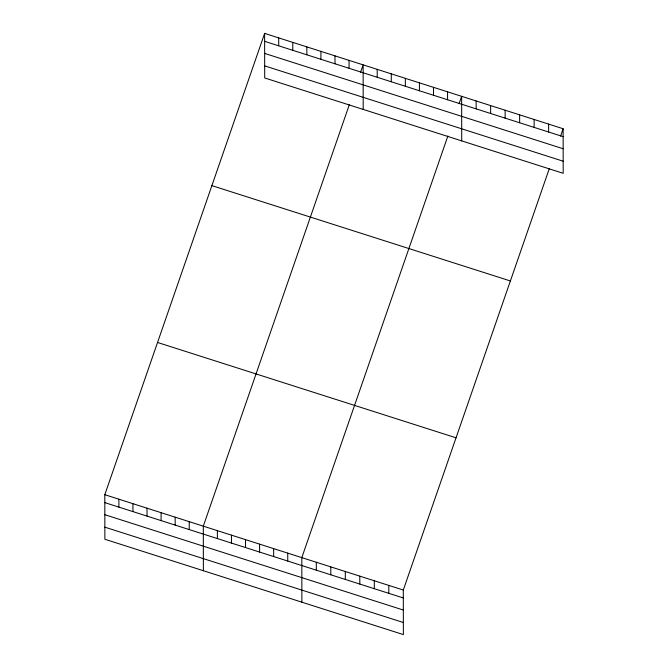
<?xml version="1.0" encoding="UTF-8"?>
<svg xmlns="http://www.w3.org/2000/svg" width="668" height="668" viewBox="0 0 668 668"><rect width="100%" height="100%" fill="white"/><g stroke="black" fill="none" stroke-linecap="round" stroke-linejoin="round"><path stroke-width="1" d="M549.38 168.411L403.297 590.036L403.372 634.6L104.876 539.26L104.801 494.696L264.628 33.4L563.124 128.74L563.199 173.304L264.703 77.964L264.628 33.4M349.381 104.534L203.306 526.159L203.381 570.722M360.57 72.244L363.133 64.863L363.208 109.427M447.886 135.996L301.811 557.621L301.886 602.185M459.075 103.699L461.638 96.326L461.713 140.89M560.569 136.113L563.124 128.74M264.637 41.324L563.141 136.656M264.662 53.415L563.157 148.755M264.678 65.873L563.182 161.213M211.881 185.629L510.385 280.961M157.539 342.467L456.044 437.807M104.801 494.696L403.297 590.036M104.809 502.62L403.313 597.96M104.834 514.711L403.33 610.051M104.851 527.169L403.355 622.509M548.628 124.106L548.637 132.03M534.124 119.472L534.141 127.396M519.629 114.846L519.646 122.77M505.133 110.212L505.142 118.136M490.629 105.586L490.646 113.51M476.134 100.951L476.15 108.876M447.56 91.825L447.577 99.749M433.49 87.333L433.507 95.257M419.421 82.84L419.429 90.764M405.342 78.348L405.359 86.272M391.273 73.847L391.289 81.772M388.801 585.402L388.809 593.326M377.203 69.355L377.22 77.279M374.297 580.776L374.314 588.692M359.801 576.142L359.818 584.066M349.055 60.37L349.072 68.286M345.306 571.507L345.314 579.432M334.985 55.87L335.002 63.794M330.802 566.881L330.819 574.806M320.916 51.378L320.924 59.302M316.306 562.247L316.323 570.171M306.837 46.885L306.854 54.809M292.768 42.393L292.784 50.309M287.733 553.121L287.749 561.045M278.698 37.892L278.715 45.816M273.663 548.628L273.68 556.553M259.593 544.136L259.601 552.06M245.515 539.644L245.532 547.568M231.445 535.143L231.462 543.067M217.376 530.651L217.392 538.575M189.228 521.666L189.244 529.59M175.158 517.166L175.175 525.09M161.088 512.673L161.097 520.597M147.01 508.181L147.027 516.105M132.94 503.689L132.957 511.613M118.871 499.188L118.887 507.112"/></g></svg>
